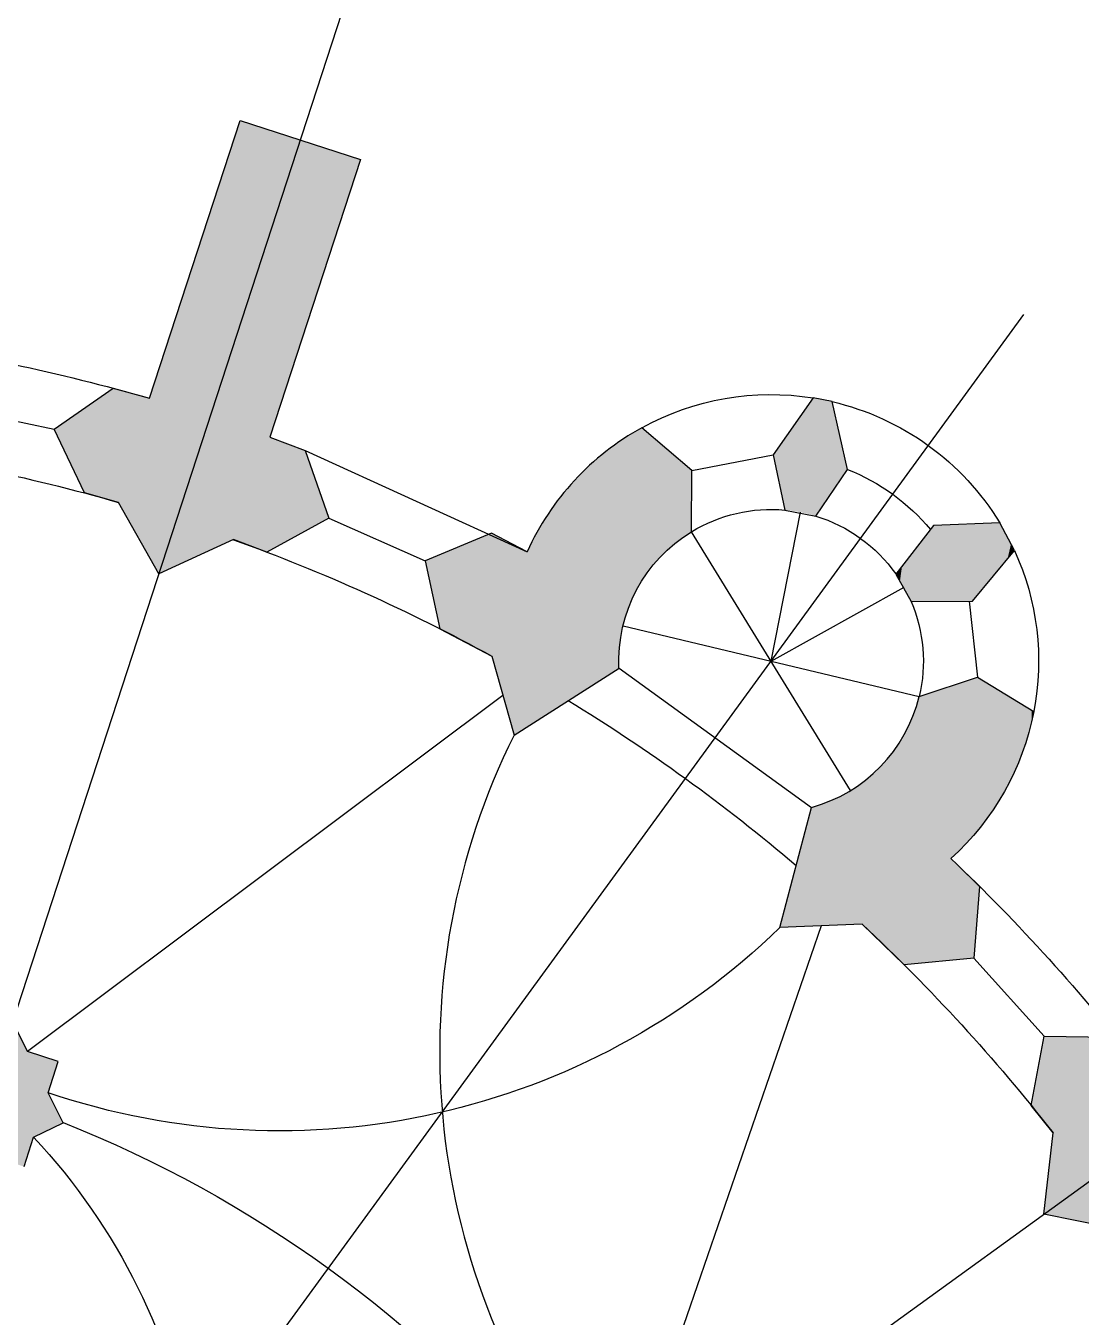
# Model space of a CAD drawing. Extents: x 146 to 208, y -275 to -29.
# Drawn here: x 178.14 to 189.94, y -248.89 to -234.46 of the extents above; entities that cross this region are included whole.
import ezdxf

# ---------------------------------------------------------------- set-up
doc = ezdxf.new("R2010")
doc.units = 0
for name, color, linetype in [('BASE_PLAN', 7, 'CONTINUOUS'), ('LINE_OF_SYMMETRY', 7, 'CONTINUOUS'), ('POCHE', 7, 'CONTINUOUS'), ('VAULT_LINES', 7, 'CONTINUOUS')]:
    doc.layers.add(name, color=color, linetype=linetype)

# ---------------------------------------------------------------- blocks, each defined once
blk = doc.blocks.new('*U10')
at = {"layer": 'POCHE', "linetype": 'CONTINUOUS', "extrusion": (0, 0, -1)}
for points in [[(-193.246, -245.917), (-193.246, -244.174), (-191.425, -247.235)], [(-191.425, -247.235), (-193.246, -244.174), (-191.425, -245.492)], [(-193.246, -245.917), (-193.662, -244.745), (-193.246, -244.174)], [(-193.662, -245.616), (-193.662, -244.745), (-193.246, -245.917)], [(-193.662, -245.616), (-194.078, -245.315), (-193.662, -244.745)], [(-191.424, -248.352), (-191.424, -245.493), (-190.64, -248.251)], [(-190.64, -248.251), (-191.424, -245.493), (-190.64, -246.061)], [(-191.425, -248.349), (-191.425, -245.492), (-191.424, -248.352)], [(-191.424, -248.352), (-191.425, -245.492), (-191.424, -245.493)], [(-189.527, -246.708), (-189.527, -245.75), (-189.38, -246.525)], [(-189.527, -246.708), (-189.626, -245.752), (-189.527, -245.75)], [(-189.626, -246.833), (-189.626, -245.752), (-189.527, -246.708)], [(-189.626, -247.763), (-190.331, -245.765), (-189.626, -245.752)], [(-190.331, -247.905), (-190.331, -245.765), (-189.626, -247.763)], [(-190.331, -247.905), (-190.421, -245.879), (-190.331, -245.765)], [(-190.421, -247.923), (-190.421, -245.879), (-190.331, -247.905)], [(-190.421, -247.923), (-190.593, -246.095), (-190.421, -245.879)], [(-190.593, -248.181), (-190.593, -246.095), (-190.421, -247.923)], [(-190.64, -248.251), (-190.64, -246.061), (-190.593, -248.181)], [(-190.593, -248.181), (-190.64, -246.061), (-190.593, -246.095)], [(-189.626, -247.763), (-189.626, -246.833), (-189.521, -247.742)], [(-191.425, -248.349), (-191.658, -247.585), (-191.425, -247.235)]]:
    blk.add_solid(points, dxfattribs=at)
blk = doc.blocks.new('*U18')
at = {"layer": 'POCHE', "linetype": 'CONTINUOUS', "extrusion": (0, 0, -1)}
for points in [[(-188.612, -243.642), (-188.612, -241.794), (-188.57, -243.684)], [(-188.57, -243.684), (-188.612, -241.794), (-188.57, -241.808)], [(-188.653, -243.599), (-188.653, -241.78), (-188.612, -243.642)], [(-188.612, -243.642), (-188.653, -241.78), (-188.612, -241.794)], [(-188.694, -243.555), (-188.694, -241.767), (-188.653, -243.599)], [(-188.653, -243.599), (-188.694, -241.767), (-188.653, -241.78)], [(-188.734, -243.51), (-188.734, -241.754), (-188.694, -243.555)], [(-188.694, -243.555), (-188.734, -241.754), (-188.694, -241.767)], [(-188.773, -243.464), (-188.773, -241.741), (-188.734, -243.51)], [(-188.734, -243.51), (-188.773, -241.741), (-188.734, -241.754)], [(-188.781, -243.454), (-188.781, -241.738), (-188.773, -243.464)], [(-188.773, -243.464), (-188.781, -241.738), (-188.773, -241.741)], [(-188.781, -243.454), (-188.811, -241.756), (-188.781, -241.738)], [(-188.811, -243.418), (-188.811, -241.756), (-188.781, -243.454)], [(-188.811, -243.418), (-188.848, -241.779), (-188.811, -241.756)], [(-188.848, -243.371), (-188.848, -241.779), (-188.811, -243.418)], [(-188.848, -243.371), (-188.884, -241.801), (-188.848, -241.779)], [(-188.484, -244.904), (-188.484, -241.836), (-188.128, -244.939)], [(-188.128, -244.939), (-188.484, -241.836), (-188.128, -241.954)], [(-188.527, -243.725), (-188.527, -241.822), (-188.484, -243.765)], [(-188.484, -243.765), (-188.527, -241.822), (-188.484, -241.836)], [(-188.57, -243.684), (-188.57, -241.808), (-188.527, -243.725)], [(-188.527, -243.725), (-188.57, -241.808), (-188.527, -241.822)], [(-188.884, -243.322), (-188.884, -241.801), (-188.848, -243.371)], [(-188.884, -243.322), (-188.919, -241.822), (-188.884, -241.801)], [(-188.919, -243.273), (-188.919, -241.822), (-188.884, -243.322)], [(-188.919, -243.273), (-188.954, -241.843), (-188.919, -241.822)], [(-188.954, -243.224), (-188.954, -241.843), (-188.919, -243.273)], [(-188.954, -243.224), (-188.987, -241.863), (-188.954, -241.843)], [(-188.987, -243.173), (-188.987, -241.863), (-188.954, -243.224)], [(-188.987, -243.173), (-189.019, -241.883), (-188.987, -241.863)], [(-189.019, -243.122), (-189.019, -241.883), (-188.987, -243.173)], [(-189.019, -243.122), (-189.051, -241.902), (-189.019, -241.883)], [(-189.051, -243.07), (-189.051, -241.902), (-189.019, -243.122)], [(-189.051, -243.07), (-189.081, -241.921), (-189.051, -241.902)], [(-189.081, -243.018), (-189.081, -241.921), (-189.051, -243.07)], [(-189.081, -243.018), (-189.11, -241.938), (-189.081, -241.921)], [(-189.11, -242.965), (-189.11, -241.938), (-189.081, -243.018)], [(-189.11, -242.965), (-189.138, -241.956), (-189.11, -241.938)], [(-188.1, -244.942), (-188.1, -242.059), (-188.082, -244.944)], [(-188.082, -244.944), (-188.1, -242.059), (-188.082, -242.111)], [(-188.115, -244.94), (-188.115, -242.007), (-188.1, -244.942)], [(-188.1, -244.942), (-188.115, -242.007), (-188.1, -242.059)], [(-188.128, -244.939), (-188.128, -241.954), (-188.115, -244.94)], [(-188.115, -244.94), (-188.128, -241.954), (-188.115, -242.007)], [(-189.138, -242.911), (-189.138, -241.956), (-189.11, -242.965)], [(-189.138, -242.911), (-189.165, -241.972), (-189.138, -241.956)], [(-189.165, -242.857), (-189.165, -241.972), (-189.138, -242.911)], [(-189.165, -242.857), (-189.191, -241.988), (-189.165, -241.972)], [(-189.191, -242.803), (-189.191, -241.988), (-189.165, -242.857)], [(-189.191, -242.803), (-189.216, -242.003), (-189.191, -241.988)], [(-189.216, -242.748), (-189.216, -242.003), (-189.191, -242.803)], [(-189.216, -242.748), (-189.239, -242.017), (-189.216, -242.003)], [(-189.239, -242.692), (-189.239, -242.017), (-189.216, -242.748)], [(-189.239, -242.692), (-189.262, -242.031), (-189.239, -242.017)], [(-189.262, -242.636), (-189.262, -242.031), (-189.239, -242.692)], [(-189.262, -242.636), (-189.283, -242.044), (-189.262, -242.031)], [(-189.283, -242.58), (-189.283, -242.044), (-189.262, -242.636)], [(-189.283, -242.58), (-189.303, -242.056), (-189.283, -242.044)], [(-189.303, -242.523), (-189.303, -242.056), (-189.283, -242.58)], [(-189.303, -242.523), (-189.322, -242.067), (-189.303, -242.056)], [(-189.322, -242.466), (-189.322, -242.067), (-189.303, -242.523)], [(-189.322, -242.466), (-189.34, -242.078), (-189.322, -242.067)], [(-189.34, -242.409), (-189.34, -242.078), (-189.322, -242.466)], [(-189.34, -242.409), (-189.356, -242.088), (-189.34, -242.078)], [(-188.043, -244.947), (-188.043, -242.215), (-188.02, -244.95)], [(-188.02, -244.95), (-188.043, -242.215), (-188.02, -242.266)], [(-188.064, -244.945), (-188.064, -242.163), (-188.043, -244.947)], [(-188.043, -244.947), (-188.064, -242.163), (-188.043, -242.215)], [(-188.082, -244.944), (-188.082, -242.111), (-188.064, -244.945)], [(-188.064, -244.945), (-188.082, -242.111), (-188.064, -242.163)], [(-189.356, -242.352), (-189.356, -242.088), (-189.34, -242.409)], [(-189.356, -242.352), (-189.372, -242.098), (-189.356, -242.088)], [(-189.372, -242.294), (-189.372, -242.098), (-189.356, -242.352)], [(-189.372, -242.294), (-189.386, -242.106), (-189.372, -242.098)], [(-189.386, -242.237), (-189.386, -242.106), (-189.372, -242.294)], [(-189.386, -242.237), (-189.399, -242.114), (-189.386, -242.106)], [(-189.399, -242.179), (-189.399, -242.114), (-189.386, -242.237)], [(-189.399, -242.179), (-189.41, -242.121), (-189.399, -242.114)], [(-187.969, -244.955), (-187.969, -242.367), (-187.963, -244.955)], [(-187.963, -244.955), (-187.969, -242.367), (-187.963, -242.378)], [(-187.996, -244.952), (-187.996, -242.317), (-187.969, -244.955)], [(-187.969, -244.955), (-187.996, -242.317), (-187.969, -242.367)], [(-188.02, -244.95), (-188.02, -242.266), (-187.996, -244.952)], [(-187.996, -244.952), (-188.02, -242.266), (-187.996, -242.317)], [(-187.88, -244.875), (-187.88, -242.514), (-187.846, -244.842)], [(-187.846, -244.842), (-187.88, -242.514), (-187.846, -242.561)], [(-187.911, -244.905), (-187.911, -242.466), (-187.88, -244.875)], [(-187.88, -244.875), (-187.911, -242.466), (-187.88, -242.514)], [(-187.941, -244.934), (-187.941, -242.417), (-187.911, -244.905)], [(-187.911, -244.905), (-187.941, -242.417), (-187.911, -242.466)], [(-187.963, -244.955), (-187.963, -242.378), (-187.941, -244.934)], [(-187.941, -244.934), (-187.963, -242.378), (-187.941, -242.417)], [(-187.775, -244.773), (-187.775, -242.652), (-187.736, -244.736)], [(-187.736, -244.736), (-187.775, -242.652), (-187.736, -242.695)], [(-187.811, -244.809), (-187.811, -242.607), (-187.775, -244.773)], [(-187.775, -244.773), (-187.811, -242.607), (-187.775, -242.652)], [(-187.846, -244.842), (-187.846, -242.561), (-187.811, -244.809)], [(-187.811, -244.809), (-187.846, -242.561), (-187.811, -242.607)], [(-187.656, -244.658), (-187.656, -242.778), (-187.613, -244.617)], [(-187.613, -244.617), (-187.656, -242.778), (-187.613, -242.818)], [(-187.697, -244.698), (-187.697, -242.738), (-187.656, -244.658)], [(-187.656, -244.658), (-187.697, -242.738), (-187.656, -242.778)], [(-187.736, -244.736), (-187.736, -242.695), (-187.697, -244.698)], [(-187.697, -244.698), (-187.736, -242.695), (-187.697, -242.738)], [(-187.479, -244.501), (-187.479, -242.927), (-187.432, -244.503)], [(-187.432, -244.503), (-187.479, -242.927), (-187.432, -242.96)], [(-187.492, -244.5), (-187.492, -242.917), (-187.479, -244.501)], [(-187.479, -244.501), (-187.492, -242.917), (-187.479, -242.927)], [(-187.525, -244.532), (-187.525, -242.892), (-187.492, -244.5)], [(-187.492, -244.5), (-187.525, -242.892), (-187.492, -242.917)], [(-187.57, -244.575), (-187.57, -242.856), (-187.525, -244.532)], [(-187.525, -244.532), (-187.57, -242.856), (-187.525, -242.892)], [(-187.613, -244.617), (-187.613, -242.818), (-187.57, -244.575)], [(-187.57, -244.575), (-187.613, -242.818), (-187.57, -242.856)], [(-187.235, -244.51), (-187.235, -243.075), (-187.184, -244.513)], [(-187.184, -244.513), (-187.235, -243.075), (-187.184, -243.099)], [(-187.285, -244.508), (-187.285, -243.049), (-187.235, -244.51)], [(-187.235, -244.51), (-187.285, -243.049), (-187.235, -243.075)], [(-187.335, -244.507), (-187.335, -243.021), (-187.285, -244.508)], [(-187.285, -244.508), (-187.335, -243.021), (-187.285, -243.049)], [(-187.384, -244.505), (-187.384, -242.992), (-187.335, -244.507)], [(-187.335, -244.507), (-187.384, -242.992), (-187.335, -243.021)], [(-187.432, -244.503), (-187.432, -242.96), (-187.384, -244.505)], [(-187.384, -244.505), (-187.432, -242.96), (-187.384, -242.992)], [(-186.925, -244.523), (-186.925, -243.194), (-186.572, -244.537)], [(-186.977, -244.521), (-186.977, -243.178), (-186.925, -244.523)], [(-186.925, -244.523), (-186.977, -243.178), (-186.925, -243.194)], [(-187.03, -244.519), (-187.03, -243.161), (-186.977, -244.521)], [(-186.977, -244.521), (-187.03, -243.161), (-186.977, -243.178)], [(-187.081, -244.517), (-187.081, -243.143), (-187.03, -244.519)], [(-187.03, -244.519), (-187.081, -243.143), (-187.03, -243.161)], [(-187.133, -244.515), (-187.133, -243.122), (-187.081, -244.517)], [(-187.081, -244.517), (-187.133, -243.122), (-187.081, -243.143)], [(-187.184, -244.513), (-187.184, -243.099), (-187.133, -244.515)], [(-187.133, -244.515), (-187.184, -243.099), (-187.133, -243.122)], [(-188.484, -244.904), (-188.739, -244.013), (-188.484, -243.765)], [(-188.739, -244.879), (-188.739, -244.013), (-188.484, -244.904)], [(-188.739, -244.879), (-188.805, -244.078), (-188.739, -244.013)]]:
    blk.add_solid(points, dxfattribs=at)
blk = doc.blocks.new('*U19')
at = {"layer": 'POCHE', "linetype": 'CONTINUOUS', "extrusion": (0, 0, -1)}
for points in [[(-188.291, -240.89), (-188.291, -240.042), (-188.038, -240.892)], [(-188.038, -240.892), (-188.291, -240.042), (-188.038, -240.365)], [(-188.725, -240.887), (-188.725, -240.026), (-188.291, -240.89)], [(-188.291, -240.89), (-188.725, -240.026), (-188.291, -240.042)], [(-189.031, -240.52), (-189.031, -240.014), (-188.725, -240.887)], [(-188.725, -240.887), (-189.031, -240.014), (-188.725, -240.026)], [(-189.031, -240.52), (-189.075, -240.089), (-189.031, -240.014)], [(-189.075, -240.467), (-189.075, -240.089), (-189.031, -240.52)], [(-189.075, -240.467), (-189.117, -240.166), (-189.075, -240.089)], [(-189.117, -240.416), (-189.117, -240.166), (-189.075, -240.467)], [(-189.117, -240.416), (-189.157, -240.244), (-189.117, -240.166)], [(-189.157, -240.368), (-189.157, -240.244), (-189.117, -240.416)], [(-189.157, -240.368), (-189.195, -240.323), (-189.157, -240.244)], [(-187.938, -240.696), (-187.938, -240.493), (-187.915, -240.658)], [(-187.915, -240.658), (-187.938, -240.493), (-187.915, -240.522)], [(-187.96, -240.734), (-187.96, -240.465), (-187.938, -240.696)], [(-187.938, -240.696), (-187.96, -240.465), (-187.938, -240.493)], [(-187.981, -240.773), (-187.981, -240.438), (-187.96, -240.734)], [(-187.96, -240.734), (-187.981, -240.438), (-187.96, -240.465)], [(-188.001, -240.812), (-188.001, -240.412), (-187.981, -240.773)], [(-187.981, -240.773), (-188.001, -240.412), (-187.981, -240.438)], [(-188.02, -240.852), (-188.02, -240.388), (-188.001, -240.812)], [(-188.001, -240.812), (-188.02, -240.388), (-188.001, -240.412)], [(-188.038, -240.892), (-188.038, -240.365), (-188.02, -240.852)], [(-188.02, -240.852), (-188.038, -240.365), (-188.02, -240.388)], [(-187.891, -240.621), (-187.891, -240.553), (-187.867, -240.585)], [(-187.915, -240.658), (-187.915, -240.522), (-187.891, -240.621)], [(-187.891, -240.621), (-187.915, -240.522), (-187.891, -240.553)]]:
    blk.add_solid(points, dxfattribs=at)
blk = doc.blocks.new('*U20')
at = {"layer": 'POCHE', "linetype": 'CONTINUOUS', "extrusion": (0, 0, -1)}
for points in [[(-186.943, -239.929), (-186.943, -238.616), (-186.93, -239.925)], [(-186.93, -239.925), (-186.943, -238.616), (-186.93, -238.635)], [(-186.943, -239.929), (-186.973, -238.621), (-186.943, -238.616)], [(-186.845, -239.904), (-186.845, -238.757), (-186.802, -239.895)], [(-186.802, -239.895), (-186.845, -238.757), (-186.802, -238.819)], [(-186.888, -239.914), (-186.888, -238.696), (-186.845, -239.904)], [(-186.845, -239.904), (-186.888, -238.696), (-186.845, -238.757)], [(-186.93, -239.925), (-186.93, -238.635), (-186.888, -239.914)], [(-186.888, -239.914), (-186.93, -238.635), (-186.888, -238.696)], [(-186.973, -239.938), (-186.973, -238.621), (-186.943, -239.929)], [(-186.973, -239.938), (-186.997, -238.625), (-186.973, -238.621)], [(-186.997, -239.901), (-186.997, -238.625), (-186.973, -239.938)], [(-186.997, -239.901), (-187.051, -238.635), (-186.997, -238.625)], [(-187.051, -239.823), (-187.051, -238.635), (-186.997, -239.901)], [(-187.051, -239.823), (-187.104, -238.646), (-187.051, -238.635)], [(-187.104, -239.744), (-187.104, -238.646), (-187.051, -239.823)], [(-187.104, -239.744), (-187.158, -238.658), (-187.104, -238.646)], [(-187.158, -239.665), (-187.158, -238.658), (-187.104, -239.744)], [(-187.158, -239.665), (-187.327, -239.416), (-187.158, -238.658)], [(-186.759, -239.887), (-186.759, -238.88), (-186.715, -239.88)], [(-186.715, -239.88), (-186.759, -238.88), (-186.715, -238.943)], [(-186.802, -239.895), (-186.802, -238.819), (-186.759, -239.887)], [(-186.759, -239.887), (-186.802, -238.819), (-186.759, -238.88)], [(-186.672, -239.875), (-186.672, -239.005), (-186.628, -239.87)], [(-186.628, -239.87), (-186.672, -239.005), (-186.628, -239.068)], [(-186.715, -239.88), (-186.715, -238.943), (-186.672, -239.875)], [(-186.672, -239.875), (-186.715, -238.943), (-186.672, -239.005)], [(-186.628, -239.87), (-186.628, -239.068), (-186.498, -239.253)]]:
    blk.add_solid(points, dxfattribs=at)
blk = doc.blocks.new('*U21')
at = {"layer": 'POCHE', "linetype": 'CONTINUOUS', "extrusion": (0, 0, -1)}
for points in [[(-184.856, -241.029), (-184.856, -239.052), (-184.839, -241.084)], [(-184.839, -241.084), (-184.856, -239.052), (-184.839, -239.063)], [(-184.875, -240.975), (-184.875, -239.04), (-184.856, -241.029)], [(-184.856, -241.029), (-184.875, -239.04), (-184.856, -239.052)], [(-184.896, -240.921), (-184.896, -239.027), (-184.875, -240.975)], [(-184.875, -240.975), (-184.896, -239.027), (-184.875, -239.04)], [(-184.875, -240.975), (-184.875, -239.04), (-184.875, -240.975)], [(-184.875, -240.975), (-184.875, -239.04), (-184.875, -239.04)], [(-184.919, -240.868), (-184.919, -239.013), (-184.896, -240.921)], [(-184.896, -240.921), (-184.919, -239.013), (-184.896, -239.027)], [(-184.926, -240.853), (-184.926, -239.009), (-184.919, -240.868)], [(-184.919, -240.868), (-184.926, -239.009), (-184.919, -239.013)], [(-184.943, -240.815), (-184.943, -238.999), (-184.926, -240.853)], [(-184.926, -240.853), (-184.943, -238.999), (-184.926, -239.009)], [(-184.97, -240.764), (-184.97, -238.983), (-184.943, -240.815)], [(-184.943, -240.815), (-184.97, -238.983), (-184.943, -238.999)], [(-184.977, -240.751), (-184.977, -238.979), (-184.97, -240.764)], [(-184.97, -240.764), (-184.977, -238.979), (-184.97, -238.983)], [(-184.998, -240.713), (-184.998, -238.967), (-184.977, -240.751)], [(-184.977, -240.751), (-184.998, -238.967), (-184.977, -238.979)], [(-185.028, -240.663), (-185.028, -238.95), (-184.998, -240.713)], [(-184.998, -240.713), (-185.028, -238.95), (-184.998, -238.967)], [(-185.029, -240.662), (-185.029, -238.95), (-185.028, -240.663)], [(-185.028, -240.663), (-185.029, -238.95), (-185.028, -238.95)], [(-185.029, -240.662), (-185.059, -238.976), (-185.029, -238.95)], [(-185.059, -240.615), (-185.059, -238.976), (-185.029, -240.662)], [(-185.059, -240.615), (-185.092, -239.004), (-185.059, -238.976)], [(-185.092, -240.568), (-185.092, -239.004), (-185.059, -240.615)], [(-185.092, -240.568), (-185.127, -239.033), (-185.092, -239.004)], [(-185.127, -240.521), (-185.127, -239.033), (-185.092, -240.568)], [(-185.127, -240.521), (-185.163, -239.064), (-185.127, -239.033)], [(-184.678, -241.696), (-184.678, -239.176), (-184.63, -241.727)], [(-184.63, -241.727), (-184.678, -239.176), (-184.63, -239.212)], [(-184.726, -241.665), (-184.726, -239.14), (-184.678, -241.696)], [(-184.678, -241.696), (-184.726, -239.14), (-184.678, -239.176)], [(-184.771, -241.637), (-184.771, -239.109), (-184.726, -241.665)], [(-184.726, -241.665), (-184.771, -239.109), (-184.726, -239.14)], [(-184.773, -241.472), (-184.773, -239.107), (-184.771, -241.527)], [(-184.771, -241.527), (-184.773, -239.107), (-184.771, -239.109)], [(-184.771, -241.527), (-184.771, -239.109), (-184.771, -241.582)], [(-184.771, -241.582), (-184.771, -239.109), (-184.771, -239.109)], [(-184.776, -241.441), (-184.776, -239.106), (-184.773, -241.472)], [(-184.773, -241.472), (-184.776, -239.106), (-184.773, -239.107)], [(-184.777, -241.417), (-184.777, -239.105), (-184.776, -241.441)], [(-184.776, -241.441), (-184.777, -239.105), (-184.776, -239.106)], [(-184.783, -241.361), (-184.783, -239.101), (-184.777, -241.417)], [(-184.777, -241.417), (-184.783, -239.101), (-184.777, -239.105)], [(-184.79, -241.306), (-184.79, -239.096), (-184.783, -241.361)], [(-184.783, -241.361), (-184.79, -239.096), (-184.783, -239.101)], [(-184.8, -241.25), (-184.8, -239.089), (-184.79, -241.306)], [(-184.79, -241.306), (-184.8, -239.089), (-184.79, -239.096)], [(-184.811, -241.195), (-184.811, -239.082), (-184.8, -241.25)], [(-184.8, -241.25), (-184.811, -239.082), (-184.8, -239.089)], [(-184.824, -241.139), (-184.824, -239.073), (-184.811, -241.195)], [(-184.811, -241.195), (-184.824, -239.073), (-184.811, -239.082)], [(-184.825, -241.135), (-184.825, -239.072), (-184.824, -241.139)], [(-184.824, -241.139), (-184.825, -239.072), (-184.824, -239.073)], [(-184.839, -241.084), (-184.839, -239.063), (-184.825, -241.135)], [(-184.825, -241.135), (-184.839, -239.063), (-184.825, -239.072)], [(-185.163, -240.477), (-185.163, -239.064), (-185.127, -240.521)], [(-185.163, -240.477), (-185.2, -239.096), (-185.163, -239.064)], [(-185.2, -240.433), (-185.2, -239.096), (-185.163, -240.477)], [(-185.2, -240.433), (-185.239, -239.129), (-185.2, -239.096)], [(-185.239, -240.391), (-185.239, -239.129), (-185.2, -240.433)], [(-185.239, -240.391), (-185.279, -239.163), (-185.239, -239.129)], [(-185.279, -240.351), (-185.279, -239.163), (-185.239, -240.391)], [(-185.279, -240.351), (-185.32, -239.198), (-185.279, -239.163)], [(-184.491, -241.816), (-184.491, -239.328), (-184.446, -241.845)], [(-184.446, -241.845), (-184.491, -239.328), (-184.446, -239.368)], [(-184.537, -241.787), (-184.537, -239.288), (-184.491, -241.816)], [(-184.491, -241.816), (-184.537, -239.288), (-184.491, -239.328)], [(-184.583, -241.757), (-184.583, -239.25), (-184.537, -241.787)], [(-184.537, -241.787), (-184.583, -239.25), (-184.537, -239.288)], [(-184.63, -241.727), (-184.63, -239.212), (-184.583, -241.757)], [(-184.583, -241.757), (-184.63, -239.212), (-184.583, -239.25)], [(-185.32, -240.312), (-185.32, -239.198), (-185.279, -240.351)], [(-185.32, -240.312), (-185.362, -239.234), (-185.32, -239.198)], [(-185.362, -240.275), (-185.362, -239.234), (-185.32, -240.312)], [(-185.362, -240.275), (-185.405, -239.27), (-185.362, -239.234)], [(-185.405, -240.239), (-185.405, -239.27), (-185.362, -240.275)], [(-185.405, -240.239), (-185.449, -239.308), (-185.405, -239.27)], [(-185.449, -240.205), (-185.449, -239.308), (-185.405, -240.239)], [(-185.449, -240.205), (-185.493, -239.346), (-185.449, -239.308)], [(-184.358, -241.9), (-184.358, -239.452), (-184.316, -241.928)], [(-184.316, -241.928), (-184.358, -239.452), (-184.316, -239.495)], [(-184.402, -241.873), (-184.402, -239.409), (-184.358, -241.9)], [(-184.358, -241.9), (-184.402, -239.409), (-184.358, -239.452)], [(-184.446, -241.845), (-184.446, -239.368), (-184.402, -241.873)], [(-184.402, -241.873), (-184.446, -239.368), (-184.402, -239.409)], [(-185.493, -240.172), (-185.493, -239.346), (-185.449, -240.205)], [(-185.493, -240.172), (-185.539, -239.385), (-185.493, -239.346)], [(-185.539, -240.142), (-185.539, -239.385), (-185.493, -240.172)], [(-185.539, -240.142), (-185.584, -239.424), (-185.539, -239.385)], [(-185.584, -240.113), (-185.584, -239.424), (-185.539, -240.142)], [(-185.584, -240.113), (-185.589, -239.428), (-185.584, -239.424)], [(-184.194, -242.006), (-184.194, -239.629), (-184.155, -242.03)], [(-184.155, -242.03), (-184.194, -239.629), (-184.155, -239.676)], [(-184.234, -241.98), (-184.234, -239.584), (-184.194, -242.006)], [(-184.194, -242.006), (-184.234, -239.584), (-184.194, -239.629)], [(-184.274, -241.954), (-184.274, -239.539), (-184.234, -241.98)], [(-184.234, -241.98), (-184.274, -239.539), (-184.234, -239.584)], [(-184.316, -241.928), (-184.316, -239.495), (-184.274, -241.954)], [(-184.274, -241.954), (-184.316, -239.495), (-184.274, -239.539)], [(-184.08, -242.078), (-184.08, -239.771), (-184.045, -242.101)], [(-184.045, -242.101), (-184.08, -239.771), (-184.045, -239.82)], [(-184.117, -242.055), (-184.117, -239.723), (-184.08, -242.078)], [(-184.08, -242.078), (-184.117, -239.723), (-184.08, -239.771)], [(-184.155, -242.03), (-184.155, -239.676), (-184.117, -242.055)], [(-184.117, -242.055), (-184.155, -239.676), (-184.117, -239.723)], [(-184.01, -242.123), (-184.01, -239.869), (-183.976, -242.145)], [(-183.976, -242.145), (-184.01, -239.869), (-183.976, -239.919)], [(-184.045, -242.101), (-184.045, -239.82), (-184.01, -242.123)], [(-184.01, -242.123), (-184.045, -239.82), (-184.01, -239.869)], [(-183.912, -242.186), (-183.912, -240.02), (-183.881, -242.205)], [(-183.881, -242.205), (-183.912, -240.02), (-183.881, -240.072)], [(-183.944, -242.166), (-183.944, -239.969), (-183.912, -242.186)], [(-183.912, -242.186), (-183.944, -239.969), (-183.912, -240.02)], [(-183.976, -242.145), (-183.976, -239.919), (-183.944, -242.166)], [(-183.944, -242.166), (-183.976, -239.919), (-183.944, -239.969)], [(-183.347, -241.501), (-183.347, -240.128), (-182.77, -241.197)], [(-182.77, -241.197), (-183.347, -240.128), (-182.77, -240.369)], [(-183.347, -241.501), (-183.35, -240.129), (-183.347, -240.128)], [(-183.35, -241.502), (-183.35, -240.129), (-183.347, -241.501)], [(-183.35, -241.502), (-183.6, -240.259), (-183.35, -240.129)], [(-183.824, -242.242), (-183.824, -240.176), (-183.797, -242.259)], [(-183.797, -242.259), (-183.824, -240.176), (-183.797, -240.229)], [(-183.852, -242.224), (-183.852, -240.124), (-183.824, -242.242)], [(-183.824, -242.242), (-183.852, -240.124), (-183.824, -240.176)], [(-183.881, -242.205), (-183.881, -240.072), (-183.852, -242.224)], [(-183.852, -242.224), (-183.881, -240.072), (-183.852, -240.124)], [(-183.6, -242.385), (-183.6, -240.259), (-183.35, -241.502)], [(-183.6, -242.385), (-183.746, -240.336), (-183.6, -240.259)], [(-183.746, -242.292), (-183.746, -240.336), (-183.6, -242.385)], [(-183.771, -242.276), (-183.771, -240.282), (-183.746, -242.292)], [(-183.746, -242.292), (-183.771, -240.282), (-183.746, -240.336)], [(-183.797, -242.259), (-183.797, -240.229), (-183.771, -242.276)], [(-183.771, -242.276), (-183.797, -240.229), (-183.771, -240.282)], [(-182.77, -241.197), (-182.77, -240.369), (-182.604, -240.438)], [(-184.771, -241.637), (-184.773, -241.636), (-184.771, -241.582)]]:
    blk.add_solid(points, dxfattribs=at)
blk = doc.blocks.new('*U22')
at = {"layer": 'POCHE', "linetype": 'CONTINUOUS', "extrusion": (0, 0, -1)}
for points in [[(-177.321, -247.028), (-177.321, -245.652), (-177.273, -246.935)], [(-177.273, -246.935), (-177.321, -245.652), (-177.273, -245.801)], [(-177.321, -247.028), (-177.448, -245.693), (-177.321, -245.652)], [(-177.995, -247.168), (-177.995, -245.592), (-177.786, -247.101)], [(-177.786, -247.101), (-177.995, -245.592), (-177.786, -245.7)], [(-177.995, -247.168), (-178.121, -245.845), (-177.995, -245.592)], [(-177.273, -246.935), (-177.273, -245.801), (-177.208, -246.914)], [(-177.208, -246.914), (-177.273, -245.801), (-177.208, -246.001)], [(-177.448, -247.269), (-177.448, -245.693), (-177.321, -247.028)], [(-177.448, -247.269), (-177.665, -245.763), (-177.448, -245.693)], [(-177.665, -247.161), (-177.665, -245.763), (-177.448, -247.269)], [(-177.786, -247.101), (-177.786, -245.7), (-177.665, -247.161)], [(-177.665, -247.161), (-177.786, -245.7), (-177.665, -245.763)], [(-178.121, -247.209), (-178.121, -245.845), (-177.995, -247.168)], [(-178.121, -247.209), (-178.16, -245.923), (-178.121, -245.845)], [(-178.16, -247.089), (-178.16, -245.923), (-178.121, -247.209)], [(-178.16, -247.089), (-178.228, -245.945), (-178.16, -245.923)], [(-178.228, -246.882), (-178.228, -245.945), (-178.16, -247.089)], [(-178.228, -246.882), (-178.39, -245.998), (-178.228, -245.945)], [(-177.045, -246.499), (-177.045, -246.085), (-176.875, -246.174)], [(-177.208, -246.914), (-177.208, -246.001), (-177.045, -246.861)], [(-177.045, -246.861), (-177.208, -246.001), (-177.045, -246.085)], [(-178.39, -246.802), (-178.39, -245.998), (-178.228, -246.882)], [(-178.39, -246.384), (-178.504, -246.035), (-178.39, -245.998)], [(-178.39, -246.802), (-178.558, -246.719), (-178.39, -246.384)], [(-177.045, -246.861), (-177.045, -246.499), (-176.938, -246.827)]]:
    blk.add_solid(points, dxfattribs=at)
blk = doc.blocks.new('*U23')
at = {"layer": 'POCHE', "linetype": 'CONTINUOUS', "extrusion": (0, 0, -1)}
for points in [[(-180.537, -240.229), (-180.537, -235.514), (-180.464, -240.201)], [(-180.464, -240.201), (-180.537, -235.514), (-180.464, -235.74)], [(-180.537, -240.229), (-180.834, -235.61), (-180.537, -235.514)], [(-180.834, -240.339), (-180.834, -235.61), (-180.537, -240.229)], [(-180.834, -240.339), (-180.87, -235.622), (-180.834, -235.61)], [(-180.87, -240.319), (-180.87, -235.622), (-180.834, -240.339)], [(-180.87, -239.057), (-181.21, -235.732), (-180.87, -235.622)], [(-180.464, -240.201), (-180.464, -235.74), (-179.629, -240.582)], [(-179.629, -240.582), (-180.464, -235.74), (-179.629, -238.3)], [(-181.21, -238.013), (-181.21, -235.732), (-180.87, -239.057)], [(-181.21, -238.013), (-181.883, -235.95), (-181.21, -235.732)], [(-179.629, -240.582), (-179.629, -238.3), (-179.524, -240.397)], [(-179.524, -240.397), (-179.629, -238.3), (-179.524, -238.621)], [(-179.118, -239.768), (-179.118, -238.509), (-178.797, -239.679)], [(-178.797, -239.679), (-179.118, -238.509), (-178.797, -238.732)], [(-179.118, -239.768), (-179.178, -238.525), (-179.118, -238.509)], [(-179.178, -239.785), (-179.178, -238.525), (-179.118, -239.768)], [(-179.178, -239.785), (-179.524, -238.621), (-179.178, -238.525)], [(-178.797, -239.679), (-178.797, -238.732), (-178.458, -238.967)], [(-179.524, -240.397), (-179.524, -238.621), (-179.178, -239.785)], [(-180.87, -240.319), (-181.265, -239.204), (-180.87, -239.057)], [(-181.265, -240.104), (-181.265, -239.204), (-180.87, -240.319)], [(-181.265, -240.104), (-181.528, -239.961), (-181.265, -239.204)]]:
    blk.add_solid(points, dxfattribs=at)

msp = doc.modelspace()

# ---------------------------------------------------------------- linework, layer by layer
at = {"layer": 'BASE_PLAN'}
for p, q in [((173.515, -259.327), (184.059, -227)), ((179.524, -238.621), (180.537, -235.514)), ((180.537, -235.514), (181.883, -235.95)), ((181.883, -235.95), (180.87, -239.057)), ((178.458, -238.967), (179.118, -238.509)), ((179.118, -238.509), (179.524, -238.621)), ((186.943, -238.616), (186.498, -239.253)), ((187.158, -238.658), (186.943, -238.616)), ((177.306, -238.724), (178.458, -238.967)), ((187.327, -239.416), (187.158, -238.658)), ((178.797, -239.679), (178.458, -238.967)), ((185.589, -239.428), (185.029, -238.95)), ((180.87, -239.057), (181.265, -239.204)), ((181.265, -239.204), (183.746, -240.336)), ((181.265, -239.204), (181.528, -239.961)), ((185.589, -239.428), (186.498, -239.253)), ((186.498, -239.253), (186.628, -239.87)), ((173.515, -259.327), (201.119, -239.348)), ((185.584, -240.113), (185.589, -239.428)), ((186.973, -239.938), (187.327, -239.416)), ((179.178, -239.785), (178.797, -239.679)), ((179.629, -240.582), (179.178, -239.785)), ((186.628, -239.87), (186.973, -239.938)), ((181.528, -239.961), (180.834, -240.339)), ((181.528, -239.961), (182.604, -240.438)), ((188.291, -240.042), (187.867, -240.585)), ((189.031, -240.014), (188.291, -240.042)), ((189.195, -240.323), (189.031, -240.014)), ((180.464, -240.201), (179.629, -240.582)), ((180.834, -240.339), (180.464, -240.201)), ((183.347, -240.128), (182.604, -240.438)), ((183.661, -240.291), (183.347, -240.128)), ((183.746, -240.336), (183.661, -240.291)), ((188.725, -240.887), (189.195, -240.323)), ((182.604, -240.438), (182.77, -241.197)), ((187.867, -240.585), (188.038, -240.892)), ((188.038, -240.892), (188.725, -240.887)), ((188.688, -240.887), (188.781, -241.738)), ((182.77, -241.197), (183.35, -241.502)), ((183.35, -241.502), (183.6, -242.385)), ((183.6, -242.385), (184.773, -241.636)), ((184.773, -241.636), (186.925, -243.194)), ((188.128, -241.954), (188.781, -241.738)), ((188.781, -241.738), (189.41, -242.121)), ((183.475, -241.944), (178.16, -245.923)), ((186.572, -244.537), (186.925, -243.194)), ((188.484, -243.765), (188.553, -243.831)), ((188.553, -243.831), (188.805, -244.078)), ((188.805, -244.078), (188.739, -244.879)), ((187.032, -244.519), (184.875, -250.784)), ((187.492, -244.5), (186.572, -244.537)), ((187.963, -244.955), (187.492, -244.5)), ((188.739, -244.879), (187.963, -244.955)), ((188.739, -244.879), (189.527, -245.75)), ((178.16, -245.923), (177.995, -245.592)), ((189.38, -246.525), (189.527, -245.75)), ((189.527, -245.75), (190.331, -245.765)), ((178.504, -246.035), (178.16, -245.923)), ((178.39, -246.384), (178.504, -246.035)), ((178.558, -246.719), (178.39, -246.384)), ((189.626, -246.833), (189.38, -246.525)), ((178.228, -246.882), (178.558, -246.719)), ((189.521, -247.742), (189.626, -246.833)), ((178.121, -247.209), (178.228, -246.882)), ((190.421, -247.923), (189.521, -247.742))]:
    msp.add_line(p, q, dxfattribs=at)
at = {"layer": 'BASE_PLAN', "extrusion": (0, 0, -1)}
for centre, radius, start, end in [((-173.516, -259.48), 21.707, 97.7491, 106.0674), ((-186.473, -241.58), 3.001, 61.2242, 99.0138), ((-186.477, -241.57), 2.99, 103.1486, 148.6408), ((-173.516, -259.472), 20.485, 97.1749, 106.0443), ((-186.477, -241.568), 2.314, 111.5649, 140.2289), ((-186.473, -241.57), 1.707, 58.6288, 95.1979), ((-186.476, -241.565), 1.702, 106.9765, 144.8174), ((-173.526, -259.444), 20.455, 109.8272, 118.7052), ((-186.465, -241.56), 1.694, 357.4331, 58.6714), ((-186.495, -241.559), 2.969, 155.41, 190.9173), ((-186.486, -241.559), 1.69, 156.7514, 193.5293), ((-173.546, -259.409), 20.415, 121.4771, 130.3168), ((-186.488, -241.556), 2.977, 190.9358, 227.8902), ((-173.582, -259.376), 21.582, 133.669, 142.0194), ((-180.972, -238.774), 8.036, 225.8217, 288.7413), ((-173.577, -259.374), 20.368, 133.0928, 141.9961), ((-173.535, -259.38), 13.622, 111.6374, 140.1565), ((-173.113, -251.671), 7.007, 136.8876, 203.1328)]:
    msp.add_arc(centre, radius, start, end, dxfattribs=at)
at = {"layer": 'BASE_PLAN'}
for centre, radius, start, end in [((186.465, -241.566), 2.984, 118.7652, 155.6592), ((186.477, -241.555), 1.699, 285.2929, 346.4149), ((190.727, -245.927), 7.959, 153.5806, 216.9285)]:
    msp.add_arc(centre, radius, start, end, dxfattribs=at)
at = {"layer": 'LINE_OF_SYMMETRY'}
msp.add_line((173.515, -259.327), (189.3, -237.683), dxfattribs=at)
at = {"layer": 'VAULT_LINES'}
for p, q in [((186.473, -241.559), (186.802, -239.895)), ((187.362, -243.005), (185.584, -240.113)), ((186.473, -241.559), (187.96, -240.733)), ((184.818, -241.164), (188.128, -241.954))]:
    msp.add_line(p, q, dxfattribs=at)

# ---------------------------------------------------------------- block references
at = {"layer": 'POCHE'}
for name in ['*U23', '*U20', '*U21', '*U19', '*U18', '*U10', '*U22']:
    msp.add_blockref(name, (0, 0), dxfattribs=at)

doc.saveas('drawing.dxf')
